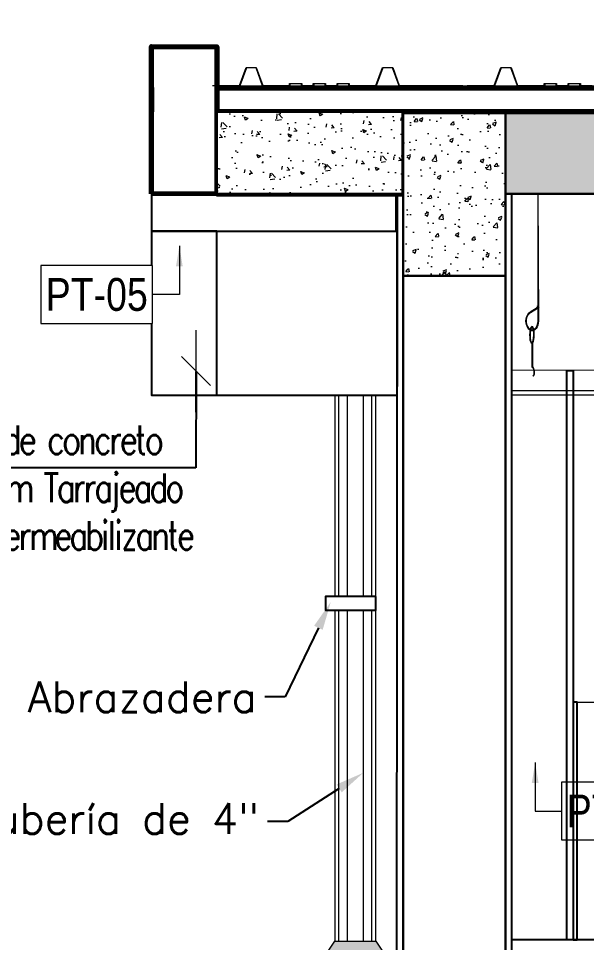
# Model space of a CAD drawing. Header units: millimetres. Extents: x -3570 to 5754, y -12788176 to 1214.
# Drawn here: x 3398.682 to 3400.07, y 1188.445 to 1190.701 of the extents above; entities that cross this region are included whole.
import ezdxf
from ezdxf import colors
from ezdxf.entities.mleader import LeaderData, LeaderLine
from ezdxf.enums import TextEntityAlignment as Align
from ezdxf.math import Vec2, Vec3

# ---------------------------------------------------------------- set-up
doc = ezdxf.new("R2010")
doc.units = ezdxf.units.MM
doc.linetypes.add('CONTINUA', pattern=[0])
for name, color, linetype, lineweight in [('.', 7, 'Continuous', 0), ('07. TARRAJEO.', 70, 'Continuous', 0), ('12. VENTANAS.', 142, 'Continuous', 15), ('15. TECHOS.', 22, 'Continuous', 5), ('31. LOSA Y TECHO EN CORTE.', 7, 'Continuous', 30), ('55. INDICADORES - TEXTO (SOLO MÓDULOS).', 45, 'Continuous', 5), ('COLUMNAS Y PLACAS', 255, 'Continuous', 70), ('COTAS', 7, 'Continuous', 0), ('lineas delgadas', 252, 'Continuous', 5), ('LINEAS ELEVACIONES', 252, 'Continuous', 0), ('SGE_0.05', 8, 'Continuous', 0), ('SGE_COTAS-01', 1, 'Continuous', 9), ('SGE_MUROS BAJOS', 2, 'Continuous', 20), ('SGE_PUERTAS', 1, 'Continuous', 5), ('SGE_TEXTO-CHICOS-03', 3, 'Continuous', 9)]:
    doc.layers.add(name, color=color, linetype=linetype, lineweight=lineweight)
doc.layers.add('PARA CORTES ARQ', color=251, linetype='Continuous')
doc.styles.add('ESC 1-50 C', font='arial.ttf', dxfattribs={"height": 0.075})
doc.styles.add('R80-50', font='romans.shx', dxfattribs={"width": 1.3, "height": 0.08})
doc.styles.add('ROMANS', font='romans.shx')
doc.styles.add('SIMPLEX 50', font='simplex.shx', dxfattribs={"width": 0.6, "height": 0.08})
doc.styles.add('TEXTOS 20', font='ARIALN.TTF', dxfattribs={"height": 0.08})
doc.dimstyles.new('1-50', dxfattribs={"dimtxt": 0.15, "dimasz": 0.07, "dimexe": 0.08, "dimexo": 0, "dimgap": 0.02, "dimtad": 1, "dimtoh": 1, "dimzin": 4, "dimdsep": 46, "dimtxsty": 'R80-50', "dimblk1": 'TICK1', "dimblk2": 'TICK1', "dimsah": 1, "dimcen": 0.09, "dimclrt": 3, "dimaunit": 1, "dimadec": 0, "dimazin": 0, "dimtfac": 1, "dimtix": 1, "dimtmove": 1, "dimatfit": 1, "dimldrblk": 'TICK1', "dimfxl": 0.6, "dimfxlon": 1, "dimtolj": 1, "dimtzin": 0, "dimarcsym": 0})
doc.dimstyles.new('ESC G 1.50', dxfattribs={"dimtxt": 0.08, "dimasz": 0.08, "dimexe": 0.08, "dimexo": 0.05, "dimgap": 0.02, "dimtad": 2, "dimtih": 1, "dimtoh": 1, "dimzin": 1, "dimdsep": 46, "dimtxsty": 'SIMPLEX 50', "dimblk": 'ARCHTICK', "dimcen": 0, "dimdle": 0.06, "dimclrd": 256, "dimclre": 256, "dimclrt": 256, "dimadec": 0, "dimazin": 0, "dimtfac": 1, "dimtix": 1, "dimtmove": 2, "dimatfit": 3, "dimfxl": 0.5, "dimfxlon": 1, "dimlwd": -1, "dimlwe": -1, "dimarcsym": 0})

# ---------------------------------------------------------------- blocks, each defined once
blk = doc.blocks.new('TICK1')
at = {"layer": 'COTAS', "color": 4, "ltscale": 0.5}
blk.add_line((-0.3535533905932766, -0.3535533905932766), (0.3535533905932766, 0.3535533905932766), dxfattribs=at)
at = {"layer": 'COTAS', "ltscale": 0.5}
blk.add_line((-0.9999999999999716, 0), (0.9999999999999716, 0), dxfattribs=at)
blk = doc.blocks.new('*U291')
at = {"color": 9, "true_color": 0xc7c8ca}
blk.add_wipeout([(0.4530283891778665, 3.9968028886505635e-15), (0.4530283891778665, -0.1999999999999993), (0, -0.1999999999999993), (0, 3.9968028886505635e-15)], dxfattribs=at)
at = {"layer": '31. LOSA Y TECHO EN CORTE.', "lineweight": 0}
h = blk.add_hatch(dxfattribs=at)
h.set_pattern_fill('AR-CONC', color=256, scale=0.0005, angle=-2.111888308491775e-12)
h.set_pattern_definition([(49.99999999999788, (-207.2025980304884, 52.10919479194096), (0.09109233449800172, -0.007969542769454902), [0.009525, -0.104775]), (354.9999999999979, (-207.2025980304884, 52.10919479194096), (-0.01762171071248115, 0.09552842261951823), [0.00761999999999999, -0.08382029208499986]), (100.4514446999979, (-207.1950070269884, 52.10853066519096), (0.07347062354517987, 0.08755887595609485), [0.008095004399999984, -0.08904512229999986]), (46.18419999999789, (-207.2025980304884, 52.13459479194096), (0.1355395204460642, -0.02102116396636857), [0.0142875, -0.1571625]), (96.63555760999787, (-207.1913030804884, 52.13284304194097), (0.1187020670257561, 0.1237130622988564), [0.01214251157, -0.13356780408]), (351.184151169998, (-207.2025980304884, 52.13459479194096), (0.1187020670324931, 0.123713062292762), [0.011429983535, -0.12572986596]), (20.99999999999788, (-207.1898980304885, 52.12824479194096), (0.07580719563456435, -0.0511325990935466), [0.009525, -0.104775]), (325.999999999998, (-207.1898980304885, 52.12824479194096), (0.03090101417382693, 0.0920939830611585), [0.00762, -0.08381999999999999]), (71.45144499999789, (-207.1835807641884, 52.12398374199096), (0.1067082096393596, 0.04096138444294869), [0.008095004399999982, -0.08904496879999985]), (37.49999999999789, (-207.2025980304884, 52.10919479194096), (0.001544301625297467, 0.0422775194365765), [0, -0.082804, 0, -0.08509, 0, -0.0841375]), (7.499999999997886, (-207.2025980304884, 52.10919479194096), (0.03340983125515472, 0.05009028740905853), [0, -0.04851399999999999, 0, -0.080899, 0, -0.03206750000000001]), (327.4999999999979, (-207.2309190304885, 52.10919479194096), (0.06779529758343558, -0.002864371996339221), [0, -0.03175, 0, -0.09906000000000001, 0, -0.131445]), (317.4999999999978, (-207.2436190304884, 52.10919479194096), (0.0740645906930095, 0.01271324551666378), [0, -0.041275, 0, -0.065786, 0, -0.093345])])
h.paths.add_polyline_path([(0, -0.2), (0.4530283891778595, -0.2), (0.4530283891778595, 2.80331313717852e-15), (0, 2.80331313717852e-15)])
at = {"layer": '07. TARRAJEO.'}
blk.add_line((0.015, -0.2000000000000137), (0.453028389177959, -0.2000000000000137), dxfattribs=at)
at = {"layer": '31. LOSA Y TECHO EN CORTE.'}
blk.add_lwpolyline([(0, -0.2), (0.4530283891778595, -0.2), (0.4530283891778595, 2.80331313717852e-15), (0, 2.80331313717852e-15)], close=True, dxfattribs=at)
blk = doc.blocks.new('_ArchTick')
at = {"color": 0, "linetype": 'Continuous', "const_width": 0.15}
blk.add_lwpolyline([(-0.5, -0.5), (0.5, 0.5)], dxfattribs=at)
blk = doc.blocks.new('*U308')
blk.add_wipeout([(-0.3912198090622788, -0.15874696633467117), (-0.39121980906254994, -0.30055488955790916), (-0.11839021054620402, -0.300554889558168), (-0.11839021054593345, -0.1587469663349309)]).dxf.layer = '55. INDICADORES - TEXTO (SOLO MÓDULOS).'
at = {"layer": '55. INDICADORES - TEXTO (SOLO MÓDULOS).'}
blk.add_lwpolyline([(-0.391219809062477, -0.3005548895580432), (-0.1183902105458401, -0.3005548895582706), (-0.1183902105458401, -0.1587469663350021), (-0.3912198090620223, -0.1587469663347747)], close=True, dxfattribs=at)
at = {"layer": '55. INDICADORES - TEXTO (SOLO MÓDULOS).', "style": 'TEXTOS 20'}
blk.add_attdef('ITEM', text='', height=0.08, dxfattribs=at).set_placement((-0.2548050098043859, -0.2296509279465226), align=Align.MIDDLE_CENTER)
at = {"layer": '55. INDICADORES - TEXTO (SOLO MÓDULOS).'}
blk.add_leader([(-0.0529284598877254, -0.1111579184646408), (-0.0529284598877254, -0.2296502700437692), (-0.1183902105458401, -0.2296571425374623)], dimstyle='ESC G 1.50', override={"dimasz": 0.05}, dxfattribs=at)

msp = doc.modelspace()

# ---------------------------------------------------------------- hatches: boundary and pattern name
at = {"layer": '.', "linetype": 'CONTINUA', "true_color": 0xc7c8ca, "transparency": 33554559}
h = msp.add_hatch(color=9, dxfattribs=at)
h.dxf.hatch_style = 1
h.paths.add_polyline_path([(3399.554771518814, 1188.448217110113), (3399.454771518837, 1188.448217110112), (3399.404771518849, 1188.373217110858), (3399.60485788599, 1188.373217110859)])
h.paths.add_polyline_path([(3399.60485788599, 1188.373217110859), (3399.404771518849, 1188.373217110858), (3399.404771518859, 1186.881336916766), (3399.604857886, 1186.881336916766)])
at = {"layer": '31. LOSA Y TECHO EN CORTE.', "lineweight": 0, "true_color": 0x939598}
h = msp.add_hatch(dxfattribs=at)
h.set_pattern_fill('AR-CONC', color=252, scale=0.00049, angle=-2.111888308491775e-12)
h.set_pattern_definition([(49.99999999999788, (1927.023597532832, -1206.010175025445), (0.08927048780804167, -0.007810151914065803), [0.0093345, -0.1026795]), (354.9999999999979, (1927.023597532832, -1206.010175025445), (-0.01726927649823153, 0.09361785416712785), [0.007467599999999939, -0.08214388624329903]), (100.4514446999979, (1927.031036716262, -1206.010825869661), (0.07200121107427626, 0.08580769843697295), [0.00793310431199988, -0.08726421985399904]), (46.18419999999789, (1927.023597532832, -1205.985283025446), (0.1328287300371429, -0.0206007406870412), [0.01400175, -0.15401925]), (96.63555760999787, (1927.034666583832, -1205.986999740446), (0.1163280256852409, 0.1212388010528792), [0.0118996613386, -0.1308964479984]), (351.184151169998, (1927.023597532832, -1205.985283025446), (0.1163280256918432, 0.1212388010469067), [0.0112013838643, -0.1232152686408]), (20.99999999999788, (1927.036043532832, -1205.991506025445), (0.07429105172187307, -0.05010994711167566), [0.0093345, -0.1026795]), (325.999999999998, (1927.036043532832, -1205.991506025445), (0.03028299389035039, 0.09025210339993532), [0.0074676, -0.0821436]), (71.45144499999789, (1927.042234453806, -1205.995681854397), (0.1045740454465724, 0.04014215675408972), [0.007933104311999879, -0.08726406942399902]), (37.49999999999789, (1927.023597532832, -1206.010175025445), (0.001513415592791517, 0.04143196904784496), [0, -0.08114792, 0, -0.0833882, 0, -0.08245475]), (7.499999999997886, (1927.023597532832, -1206.010175025445), (0.03274163463005163, 0.04908848166087735), [0, -0.04754372, 0, -0.07928102, 0, -0.03142615]), (327.4999999999979, (1926.995842952832, -1206.010175025445), (0.06643939163176689, -0.002807084556412436), [0, -0.031115, 0, -0.09707879999999999, 0, -0.1288161]), (317.4999999999978, (1926.983396952832, -1206.010175025445), (0.0725832988791493, 0.01245898060633051), [0, -0.0404495, 0, -0.06447028, 0, -0.09147809999999999])])
h.paths.add_polyline_path([(3399.621866022512, 1190.072360374986), (3399.871880374634, 1190.072360374986), (3399.871880231428, 1190.472360425431), (3399.621866022512, 1190.472360374986)])
h = msp.add_hatch(dxfattribs=at)
h.set_pattern_fill('AR-CONC', color=252, scale=0.0005, angle=-2.111888308491775e-12)
h.set_pattern_definition([(49.99999999999788, (1968.949145067248, 865.9578928262554), (0.09109233449800172, -0.007969542769454902), [0.009525, -0.104775]), (354.9999999999979, (1968.949145067248, 865.9578928262554), (-0.01762171071248115, 0.09552842261951823), [0.007619999999999976, -0.08382029208499962]), (100.4514446999979, (1968.956736070747, 865.9572286995053), (0.07347062354517987, 0.08755887595609485), [0.008095004399999954, -0.08904512229999963]), (46.18419999999789, (1968.949145067248, 865.9832928262554), (0.1355395204460642, -0.02102116396636857), [0.0142875, -0.1571625]), (96.63555760999787, (1968.960440017247, 865.9815410762553), (0.1187020670257561, 0.1237130622988564), [0.01214251157, -0.13356780408]), (351.184151169998, (1968.949145067248, 865.9832928262554), (0.1187020670324931, 0.123713062292762), [0.011429983535, -0.12572986596]), (20.99999999999788, (1968.961845067247, 865.9769428262554), (0.07580719563456435, -0.0511325990935466), [0.009525, -0.104775]), (325.999999999998, (1968.961845067247, 865.9769428262554), (0.03090101417382693, 0.0920939830611585), [0.00762, -0.08381999999999999]), (71.45144499999789, (1968.968162333547, 865.9726817763053), (0.1067082096393596, 0.04096138444294869), [0.008095004399999953, -0.08904496879999961]), (37.49999999999789, (1968.949145067248, 865.9578928262554), (0.001544301625297467, 0.0422775194365765), [0, -0.082804, 0, -0.08509, 0, -0.0841375]), (7.499999999997886, (1968.949145067248, 865.9578928262554), (0.03340983125515472, 0.05009028740905853), [0, -0.04851399999999999, 0, -0.080899, 0, -0.03206750000000001]), (327.4999999999979, (1968.920824067247, 865.9578928262554), (0.06779529758343558, -0.002864371996339221), [0, -0.03175, 0, -0.09906000000000001, 0, -0.131445]), (317.4999999999978, (1968.908124067248, 865.9578928262554), (0.0740645906930095, 0.01271324551666378), [0, -0.041275, 0, -0.065786, 0, -0.093345])])
edge = h.paths.add_edge_path()
edge.add_line((3402.236782772297, 1190.272360374987), (3399.871880303031, 1190.272360374987))
edge.add_line((3399.871880303031, 1190.272360374987), (3399.871880303031, 1190.472360374987))
edge.add_line((3399.871880303031, 1190.472360374986), (3402.630047580502, 1190.472360369725))
edge.add_line((3402.630047580502, 1190.472360369725), (3402.630047580502, 1190.272360369725))
edge.add_line((3402.630047580502, 1190.272360369725), (3402.486797052817, 1190.272360374987))

# ---------------------------------------------------------------- linework, layer by layer
at = {"color": 146, "linetype": 'CONTINUA', "true_color": 0x105689, "elevation": -99722248.43308614}
msp.add_lwpolyline([(3399.00686986534, 1190.272360374986), (3399.00686986534, 1189.781335764339)], dxfattribs=at)
at = {"color": 252, "linetype": 'CONTINUA', "true_color": 0x939598, "elevation": -99722248.43308614}
for points in [[(3399.00686986534, 1189.78134904936), (3399.606865879306, 1189.78134904936), (3399.606865879306, 1190.272360374986), (3399.00686986534, 1190.272360374986)], [(3399.00686986534, 1190.181336916766), (3399.604857886, 1190.181336916766), (3399.604857886, 1190.272360374986), (3399.00686986534, 1190.272360374986)], [(3399.166869865341, 1190.181336916766), (3399.00686986534, 1190.181336916766), (3399.00686986534, 1189.78134904936), (3399.166869865341, 1189.78134904936)]]:
    msp.add_lwpolyline(points, close=True, dxfattribs=at)
at = {"color": 9, "linetype": 'CONTINUA', "lineweight": 60, "true_color": 0xc7c8ca, "elevation": -99722248.43308614}
msp.add_lwpolyline([(3399.16686986534, 1190.272360374986), (3399.006869865339, 1190.272360374986)], dxfattribs=at)
at = {"color": 9, "linetype": 'CONTINUA', "true_color": 0xc7c8ca, "elevation": -99722248.43308614}
msp.add_lwpolyline([(3399.55477151881, 1189.289271853173), (3399.432031036772, 1189.289271853173), (3399.432031036772, 1189.256139913177), (3399.55477151881, 1189.256139913177)], close=True, dxfattribs=at)
at = {"color": 144, "elevation": -99722248.43308614}
msp.add_lwpolyline([(3402.341796981214, 1188.451335754231), (3399.886832833955, 1188.451335754231)], dxfattribs=at)
at = {"layer": '12. VENTANAS.', "elevation": -99722248.43308614}
msp.add_lwpolyline([(3400.036825476161, 1189.031336916767), (3402.181211433947, 1189.031336916766), (3402.181211433947, 1189.781335764339), (3400.036825476162, 1189.781335764339)], close=True, dxfattribs=at)
at = {"layer": '31. LOSA Y TECHO EN CORTE.', "elevation": -99722248.43308614}
msp.add_lwpolyline([(3402.236782772297, 1190.272360374987), (3399.871880303031, 1190.272360374987), (3399.871880303031, 1190.472360374986), (3402.630047580502, 1190.472360369725), (3402.630047580502, 1190.272360369725), (3402.486797052817, 1190.272360374987)], dxfattribs=at)
at = {"layer": 'COLUMNAS Y PLACAS', "color": 9, "true_color": 0xc7c8ca}
for p in [(3399.00686986534, 1190.532142297265, -99722248.43308614), (3399.00686986534, 1190.272360374986, -99722248.43308614)]:
    msp.add_line(p, (3399.00686986534, 1190.472360374986, -99722248.43308614), dxfattribs=at)
at = {"layer": 'COLUMNAS Y PLACAS', "color": 9, "true_color": 0xc7c8ca, "elevation": -99722248.43308614}
for points in [[(3399.00686986534, 1190.272360374986), (3399.00686986534, 1190.632142297265), (3399.16686986534, 1190.63141385207), (3399.16686986534, 1190.452251336125)], [(3401.804848176638, 1190.472360374986), (3401.804848176638, 1190.472360374986), (3399.16686986534, 1190.472360374986), (3399.16686986534, 1190.272360374986), (3399.619898387777, 1190.272360374986)]]:
    msp.add_lwpolyline(points, dxfattribs=at)
at = {"layer": 'COTAS', "color": 9, "true_color": 0xc7c8ca}
msp.add_line((3399.886832833955, 1190.272360374986, -99722248.43308614), (3399.886832833955, 1189.751714233363, -99722248.43308614), dxfattribs=at)
at = {"layer": 'COTAS', "color": 252, "lineweight": 30, "true_color": 0x939598}
for p, q in [((3399.621866022512, 1190.072360374986, -99722248.43308614), (3399.621866022512, 1186.931336916766, -99722248.43308614)), ((3399.871880374634, 1190.072360374986, -99722248.43308614), (3399.871880374634, 1186.931336916766, -99722248.43308614))]:
    msp.add_line(p, q, dxfattribs=at)
at = {"layer": 'COTAS', "color": 252, "true_color": 0x939598}
msp.add_line((3400.046825476161, 1188.451335754231, -99722248.43308614), (3400.046825476161, 1189.031336916767, -99722248.43308614), dxfattribs=at)
at = {"layer": 'lineas delgadas'}
msp.add_line((3399.454810972934, 1189.781349049363, -99722248.43308614), (3399.027229035413, 1189.78134904936, -99722248.43308614), dxfattribs=at)
at = {"layer": 'lineas delgadas', "color": 9, "true_color": 0xc7c8ca}
for p, q in [((3399.454771518831, 1189.78134904936, -99722248.43308614), (3399.454771518833, 1189.289271853173, -99722248.43308614)), ((3399.464769795735, 1189.289271853172, -99722248.43308614), (3399.464769795735, 1189.78134904936, -99722248.43308614)), ((3399.48473366287, 1189.78134904936, -99722248.43308614), (3399.484766358983, 1189.289271853172, -99722248.43308614)), ((3399.524759523349, 1189.289271853172, -99722248.43308614), (3399.524759523349, 1189.78134904936, -99722248.43308614)), ((3399.544744621105, 1189.78134904936, -99722248.43308614), (3399.544767890529, 1189.289271853173, -99722248.43308614)), ((3399.55477151881, 1189.289271853173, -99722248.43308614), (3399.554771518807, 1189.78134904936, -99722248.43308614))]:
    msp.add_line(p, q, dxfattribs=at)
at = {"layer": 'lineas delgadas', "color": 9, "true_color": 0xc7c8ca, "elevation": -99722248.43308614}
for points in [[(3399.454771518834, 1189.256139913177), (3399.454771518842, 1188.44821711012)], [(3399.464771518852, 1188.448217110112), (3399.464771518843, 1189.256139913177)], [(3399.484771518804, 1189.256139913177), (3399.484771518813, 1188.448217110112)], [(3399.524771518848, 1188.448217110112), (3399.524771518819, 1189.256139913176)], [(3399.544771518811, 1189.256139913177), (3399.54477151881, 1188.448217110113)], [(3399.554771518819, 1188.448217110113), (3399.55477151882, 1189.256139913177)]]:
    msp.add_lwpolyline(points, dxfattribs=at)
at = {"layer": 'LINEAS ELEVACIONES', "color": 9, "true_color": 0xc7c8ca, "elevation": -99722248.43308614, "flags": 128}
msp.add_lwpolyline([(3399.404771518849, 1188.373217110858), (3399.454771518837, 1188.448217110112), (3399.554771518814, 1188.448217110113), (3399.60485788599, 1188.373217110859)], dxfattribs=at)
at = {"layer": 'PARA CORTES ARQ', "color": 3}
msp.add_line((3399.886832833955, 1190.272360374986, -99722248.43308614), (3399.886832833955, 1186.931335764339, -99722248.43308614), dxfattribs=at)
at = {"layer": 'SGE_0.05', "lineweight": 0, "elevation": -99722248.43308614}
msp.add_lwpolyline([(3402.341796981214, 1189.84162611597), (3399.886832833955, 1189.841347975198)], dxfattribs=at)
at = {"layer": 'SGE_MUROS BAJOS', "elevation": -99722248.43308614}
for points in [[(3402.341796981214, 1189.791335764339), (3399.886832833955, 1189.791335764339)], [(3402.334610582117, 1189.781335764339), (3399.886832833955, 1189.781335764339)]]:
    msp.add_lwpolyline(points, dxfattribs=at)
at = {"layer": 'SGE_PUERTAS', "transparency": 16777216}
for p, q in [((3399.950786792888, 1190.272360374986, -99722248.43308614), (3399.951229355277, 1189.961495737631, -99722248.43308614)), ((3399.950866105601, 1190.272360374986, -99722248.43308614), (3399.952353411868, 1189.961495737631, -99722248.43308614)), ((3399.948865480727, 1189.994537973003, -99722248.43308614), (3399.931983469435, 1189.983884036402, -99722248.43308614)), ((3399.932833175081, 1189.982472105244, -99722248.43308614), (3399.953836701129, 1189.996035629058, -99722248.43308614)), ((3399.953384256053, 1189.997038295201, -99722248.43308614), (3399.948865480727, 1189.994537973003, -99722248.43308614)), ((3399.953366115719, 1189.999602977961, -99722248.43308614), (3399.949039739655, 1189.997089053944, -99722248.43308614)), ((3399.936312913113, 1189.907670295352, -99722248.43308614), (3399.936312913113, 1189.849090078473, -99722248.43308614)), ((3399.937436969704, 1189.907865758422, -99722248.43308614), (3399.937436969704, 1189.850218932657, -99722248.43308614))]:
    msp.add_line(p, q, dxfattribs=at)
for centre, radius, start, end in [((3399.948594938544, 1189.995026917725, -99722248.43308614), 0.0005588023029772991, 117.8565400178549, 298.9565690354596), ((3399.895352774604, 1190.097758276278, -99722248.43308614), 0.115149729127869, 297.3939348561354, 300.2953383274551)]:
    msp.add_arc(centre, radius, start, end, dxfattribs=at)
at = {"layer": 'SGE_PUERTAS', "transparency": 16777216, "extrusion": (-5.901106489953299e-21, 7.797997070659904e-20, -1)}
msp.add_ellipse((3399.936499601383, 1189.928016824254, -99722248.43308614), major_axis=(-0.0001763749955096441, -0.01922251962339084), ratio=0.2356936839576069, dxfattribs=at)
at = {"layer": 'SGE_PUERTAS', "transparency": 16777216, "extrusion": (-5.9011064899533e-21, 7.797997070659905e-20, -1)}
msp.add_ellipse((3399.936462636699, 1189.837078088001, -99722248.43308614), major_axis=(-0.0001102106087628158, -0.01201148486795133), ratio=0.3771912061491125, start_param=3.087968632994652, end_param=5.685395998985147, dxfattribs=at)
at = {"layer": 'SGE_PUERTAS', "transparency": 16777216}
for points, knots in [([(3399.951186667352, 1189.961519474263, -99722248.43308616), (3399.951014890631, 1189.953386741151, -99722248.43308616), (3399.946746104337, 1189.946030538111, -99722248.43308616), (3399.934147146667, 1189.933710876056, -99722248.43308616), (3399.921566095717, 1189.948443434616, -99722248.43308616), (3399.923934973267, 1189.973257942204, -99722248.43308616), (3399.927977643609, 1189.980000329213, -99722248.43308616), (3399.932833175081, 1189.982472105244, -99722248.43308616)], [1.572153885731794, 1.572153885731794, 1.572153885731794, 1.572153885731794, 2.667816298570292, 2.667816298570292, 4.859141124247289, 4.859141124247289, 5.990267689128537, 5.990267689128537, 5.990267689128537, 5.990267689128537]), ([(3399.952310473293, 1189.961495737631, -199444695.0945962), (3399.952024836987, 1189.94797234617, -199444695.0945962), (3399.943211993787, 1189.9353005297, -199444695.0945962), (3399.926970920075, 1189.94029054654, -199444695.0945962), (3399.92184610581, 1189.95070206057, -199444695.0945962), (3399.92184610581, 1189.961495737631, -199444695.0945962), (3399.92184610581, 1189.969704264669, -199444695.0945962), (3399.92468942335, 1189.977788228726, -199444695.0945962), (3399.930170358368, 1189.982833523972, -199444695.0945962), (3399.931063053108, 1189.983440185476, -199444695.0945962), (3399.931983469435, 1189.983884036402, -199444695.0945962)], [1.572153885731794, 1.572153885731794, 1.572153885731794, 1.572153885731794, 3.330309054960072, 3.330309054960072, 4.71238898038469, 4.71238898038469, 4.71238898038469, 5.763452521923622, 5.763452521923622, 5.956190764374948, 5.956190764374948, 5.956190764374948, 5.956190764374948]), ([(3399.936312913113, 1189.907670295352, -199444695.0945962), (3399.934427516539, 1189.907687594688, -199444695.0945962), (3399.933477469229, 1189.90954065556, -199444695.0945962), (3399.931060220506, 1189.916903311379, -199444695.0945962), (3399.930446416962, 1189.926214182954, -199444695.0945962), (3399.931959619766, 1189.943775328996, -199444695.0945962), (3399.935308462575, 1189.951709439979, -199444695.0945962), (3399.94173835156, 1189.943166672381, -199444695.0945962), (3399.942691269366, 1189.931961018186, -199444695.0945962), (3399.941254519199, 1189.914333488151, -199444695.0945962), (3399.940259791013, 1189.907634081028, -199444695.0945962), (3399.936312913113, 1189.907670295352, -199444695.0945962)], [0, 0, 0, 0, 0.6082207294673171, 0.6082207294673171, 1.886297708096535, 1.886297708096535, 3.448118690796572, 3.448118690796572, 5.009939673496611, 5.009939673496611, 6.283185307179586, 6.283185307179586, 6.283185307179586, 6.283185307179586])]:
    msp.add_open_spline(points, degree=3, knots=knots, dxfattribs=at)
msp.add_open_spline([(3399.937436969684, 1189.850218932665, -99722248.43308614), (3399.942587851534, 1189.848107870632, -99722248.43308614), (3399.943543975746, 1189.83198194433, -99722248.43308614), (3399.939483723946, 1189.826719882529, -99722248.43308614)], degree=3, dxfattribs=at)

# ---------------------------------------------------------------- texts
at = {"layer": 'SGE_TEXTO-CHICOS-03', "insert": (3398.744250151748, 1189.380115055917, -99722248.43308614), "char_height": 0.07, "width": 0.8296192085979515, "attachment_point": 8, "style": 'ROMANS'}
msp.add_mtext('{\\W0.8;\\T0.8;Friso de concreto H=0.40m Tarrajeado con impermeabilizante}', dxfattribs=at)

# ---------------------------------------------------------------- leaders
at = {"layer": 'SGE_COTAS-01', "lineweight": 5}
msp.add_leader([(3399.11569544785, 1189.839838913477, -99722248.43308614), (3399.115093817427, 1189.603229468134, -99722248.43308614), (3398.363692219693, 1189.603229468134, -99722248.43308614)], dimstyle='1-50', override={"dimasz": 0.1, "dimse1": 1}, dxfattribs=at)
at = {"layer": 'SGE_TEXTO-CHICOS-03'}
ml = msp.add_multileader_mtext('Standard', dxfattribs=at)
ml.set_content('{\\Fromans|c0;Abrazadera }', color=256, style='ESC 1-50 C')
ml.set_leader_properties()
ml.build(insert=Vec2(0, 0))
ml.multileader.update_dxf_attribs({"text_left_attachment_type": 2, "text_right_attachment_type": 2, "dogleg_length": 0.1, "arrow_head_size": 0.07})
ctx = ml.context
ctx.base_point, ctx.char_height, ctx.arrow_head_size, ctx.landing_gap_size, ctx.plane_origin, ctx.plane_x_axis, ctx.plane_y_axis = Vec3(3398.640246578277, 1189.044434516651, -199444695.0945962), 0.075, 0.07, 0.02, Vec3(3397.994356161298, 1188.086219034597, -199444695.0945962), Vec3(1, 5.117090242780678e-12), Vec3(-5.117090242780678e-12, 1)
ctx.left_attachment, ctx.right_attachment, ctx.text_align_type = 2, 2, 2
notes = []
notes.append((ctx, [(1, (1, 1, 0), (3399.333818006848, 1189.044434516655, -199444695.0945962), (-1, -5.117090242780685e-12), 0.0499999999999887, [(0, [(3399.445032720385, 1189.2762797751, -199444695.0945962)], 0, [])])]))
ctx.mtext.insert, ctx.mtext.text_direction, ctx.mtext.rotation, ctx.mtext.width, ctx.mtext.alignment, ctx.mtext.flow_direction = Vec3(3399.263818006848, 1189.081934516654, -199444695.0945962), Vec3(1, 5.117090242780678e-12), 5.117090242780678e-12, 1.178980181082011, 3, 5
ml = msp.add_multileader_mtext('Standard', dxfattribs=at)
ml.set_content('{\\Fromans|c0;Tubería de 4"}', color=256, style='ESC 1-50 C')
ml.set_leader_properties()
ml.build(insert=Vec2(0, 0))
ml.multileader.update_dxf_attribs({"text_left_attachment_type": 2, "text_right_attachment_type": 2, "dogleg_length": 0.1, "arrow_head_size": 0.07})
ctx = ml.context
ctx.base_point, ctx.char_height, ctx.arrow_head_size, ctx.landing_gap_size, ctx.plane_origin, ctx.plane_x_axis, ctx.plane_y_axis = Vec3(3398.446340980999, 1188.74006669487, -199444695.0945962), 0.075, 0.07, 0.02, Vec3(3397.803480553743, 1187.781851212816, -199444695.0945962), Vec3(1, 5.117090242780678e-12), Vec3(-5.117090242780678e-12, 1)
ctx.left_attachment, ctx.right_attachment, ctx.text_align_type = 2, 2, 2
notes.append((ctx, [(1, (1, 1, 0), (3399.339912409571, 1188.740066694874, -199444695.0945962), (-1, -5.117090242780688e-12), 0.0499999999999887, [(0, [(3399.524259917566, 1188.859051801494, -199444695.0945962)], 0, [])])]))
ctx.mtext.insert, ctx.mtext.text_direction, ctx.mtext.rotation, ctx.mtext.width, ctx.mtext.alignment, ctx.mtext.flow_direction = Vec3(3399.269912409571, 1188.784709552017, -199444695.0945962), Vec3(1, 5.117090242780678e-12), 5.117090242780678e-12, 1.178980181082011, 3, 5
for ctx, leaders in notes:
    for number, flags, end, landing, length, lines in leaders:
        leader = LeaderData()
        leader.index, (leader.has_last_leader_line, leader.has_dogleg_vector, leader.attachment_direction) = number, flags
        leader.last_leader_point, leader.dogleg_vector, leader.dogleg_length = Vec3(end), Vec3(landing), length
        for number, points, colour, breaks in lines:
            line = LeaderLine()
            line.index, line.vertices, line.color, line.breaks = number, Vec3.list(points), colors.encode_raw_color(colour), breaks
            leader.lines.append(line)
        ctx.leaders.append(leader)

# ---------------------------------------------------------------- wipeouts: each hides what was drawn before it
msp.add_wipeout([(3400.390014626905, 1190.535996049591), (3400.389014626905, 1190.536996049591), (3400.234933400941, 1190.536996049591), (3400.2189359027984, 1190.580996049591), (3400.193935902799, 1190.580996049591), (3400.1779384046577, 1190.536996049591), (3400.1127359028014, 1190.536996049591), (3400.1127359028014, 1190.541996049591), (3400.0827359028003, 1190.541996049591), (3400.0827359028003, 1190.536996049591), (3400.0547359028005, 1190.536996049591), (3400.0547359028005, 1190.541996049591), (3400.0247359027994, 1190.541996049591), (3400.0247359027994, 1190.536996049591), (3399.9967359027996, 1190.536996049591), (3399.9967359027996, 1190.541996049591), (3399.966735902798, 1190.541996049591), (3399.9667346036167, 1190.5369960499286), (3399.9014956751425, 1190.536996049591), (3399.885498177, 1190.580996049591), (3399.8604981770004, 1190.580996049591), (3399.8445006788593, 1190.536996049591), (3399.7793859028006, 1190.536996049591), (3399.7783859028004, 1190.535996049591)]).translate(0, 0, -199444695.0945962).dxf.layer = '15. TECHOS.'

# ---------------------------------------------------------------- next in the draw order: linework, layer by layer
at = {"layer": '15. TECHOS.', "elevation": -99722248.43308614}
for points in [[(3399.15686986534, 1190.536998152904), (3399.221984641399, 1190.536998152904), (3399.23798213954, 1190.580998152904), (3399.262982139539, 1190.580998152904), (3399.278979637682, 1190.536998152904), (3399.344219865337, 1190.536998152904), (3399.344219865337, 1190.541998152904), (3399.374219865339, 1190.541998152904), (3399.374219865339, 1190.536998152904), (3399.402219865339, 1190.536998152904), (3399.402219865339, 1190.541998152904), (3399.43221986534, 1190.541998152904), (3399.43221986534, 1190.536998152904), (3399.46021986534, 1190.536998152904), (3399.46021986534, 1190.541998152904), (3399.490219865341, 1190.541998152904), (3399.490219865341, 1190.536998152904), (3399.555422367197, 1190.536998152904), (3399.571419865338, 1190.580998152904), (3399.596419865338, 1190.580998152904), (3399.61241736348, 1190.536998152904), (3399.766498589444, 1190.536998152904), (3399.767498589445, 1190.535998152904), (3399.611769865338, 1190.535998152904), (3399.595772367197, 1190.579998152904), (3399.57206736348, 1190.579998152904), (3399.556069865338, 1190.535998152904), (3399.489219865341, 1190.535998152904), (3399.489219865341, 1190.540998152904), (3399.46121986534, 1190.540998152904), (3399.46121986534, 1190.535998152904), (3399.43121986534, 1190.535998152904), (3399.43121986534, 1190.540998152904), (3399.403219865339, 1190.540998152904), (3399.403219865339, 1190.535998152904), (3399.373219865339, 1190.535998152904), (3399.373219865339, 1190.540998152904), (3399.345219865337, 1190.540998152904), (3399.345219865337, 1190.535998152904), (3399.27833213954, 1190.535998152904), (3399.262334641399, 1190.579998152904), (3399.238629637681, 1190.579998152904), (3399.222632139539, 1190.535998152904), (3399.15586986534, 1190.535998152904)], [(3400.0837359028, 1190.535996049591), (3400.0537359028, 1190.535996049591), (3400.0537359028, 1190.540996049591), (3400.025735902799, 1190.540996049591), (3400.025735902799, 1190.535996049591), (3399.995735902799, 1190.535996049591), (3399.995735902799, 1190.540996049591), (3399.967735902797, 1190.540996049591), (3399.967735902797, 1190.535996049591), (3399.900848177, 1190.535996049591), (3399.884850678859, 1190.579996049591), (3399.861145675141, 1190.579996049591), (3399.845148176999, 1190.535996049591), (3399.7783859028, 1190.535996049591)], [(3399.7793859028, 1190.536996049591), (3399.844500678859, 1190.536996049591), (3399.860498177, 1190.580996049591), (3399.885498176999, 1190.580996049591), (3399.901495675142, 1190.536996049591), (3399.966735902797, 1190.536996049591), (3399.966735902797, 1190.541996049591), (3399.996735902799, 1190.541996049591), (3399.996735902799, 1190.536996049591), (3400.024735902799, 1190.536996049591), (3400.024735902799, 1190.541996049591), (3400.0547359028, 1190.541996049591), (3400.0547359028, 1190.536996049591), (3400.0827359028, 1190.536996049591)]]:
    msp.add_lwpolyline(points, dxfattribs=at)
at = {"layer": 'COLUMNAS Y PLACAS', "color": 9, "true_color": 0xc7c8ca}
msp.add_line((3402.630047579458, 1190.530685663117, -99722248.43308614), (3399.16686986534, 1190.530685406874, -99722248.43308614), dxfattribs=at)

# ---------------------------------------------------------------- next in the draw order: block references
at = {"color": 6, "xscale": -1}
msp.add_blockref('*U291', (3399.619898254518, 1190.472360374986, -99722248.43308614), dxfattribs=at)
at = {"layer": '55. INDICADORES - TEXTO (SOLO MÓDULOS).'}
ref = msp.add_blockref('*U308', (3399.127887036013, 1190.256498339706, -99722248.43308614), dxfattribs=at)
ref.add_attrib('ITEM', 'PT-05', dxfattribs={"height": 0.08, "style": 'TEXTOS 20'}).set_placement((3398.873082026209, 1190.026847411759, -199444695.0945962), align=Align.MIDDLE_CENTER)
ref = msp.add_blockref('*U308', (3399.891402032793, 1188.995484267191, -99722248.43308614), dxfattribs=dict(at, xscale=-1))
ref.add_attrib('ITEM', 'PT-03', dxfattribs={"height": 0.08, "style": 'TEXTOS 20'}).set_placement((3400.146207042597, 1188.765833339245, -199444695.0945962), align=Align.MIDDLE_CENTER)

# ---------------------------------------------------------------- next in the draw order: linework, layer by layer
at = {"color": 252, "true_color": 0x939598, "elevation": -99722248.43308614}
for points in [[(3400.021908239652, 1189.841363278875), (3400.03690365429, 1189.841363278875), (3400.03690365429, 1188.451335754231), (3400.021908239652, 1188.451335754231)], [(3400.03690365429, 1188.451335754231), (3400.046825476161, 1188.451335754231), (3400.046825476161, 1189.031336916767), (3400.03690365429, 1189.031336916767)]]:
    msp.add_lwpolyline(points, close=True, dxfattribs=at)
at = {"layer": 'PARA CORTES ARQ', "color": 3}
msp.add_line((3399.606865879306, 1190.272360374986, -99722248.43308614), (3399.604857886, 1186.881336916766, -99722248.43308614), dxfattribs=at)
at = {"layer": 'PARA CORTES ARQ', "color": 1, "lineweight": 30, "elevation": -99722248.43308614}
msp.add_lwpolyline([(3399.621866022512, 1190.472360374986), (3399.621866022512, 1190.072360374986), (3399.871880374634, 1190.072360374986), (3399.871880231428, 1190.472360425431)], close=True, dxfattribs=at)

doc.saveas('drawing.dxf')
